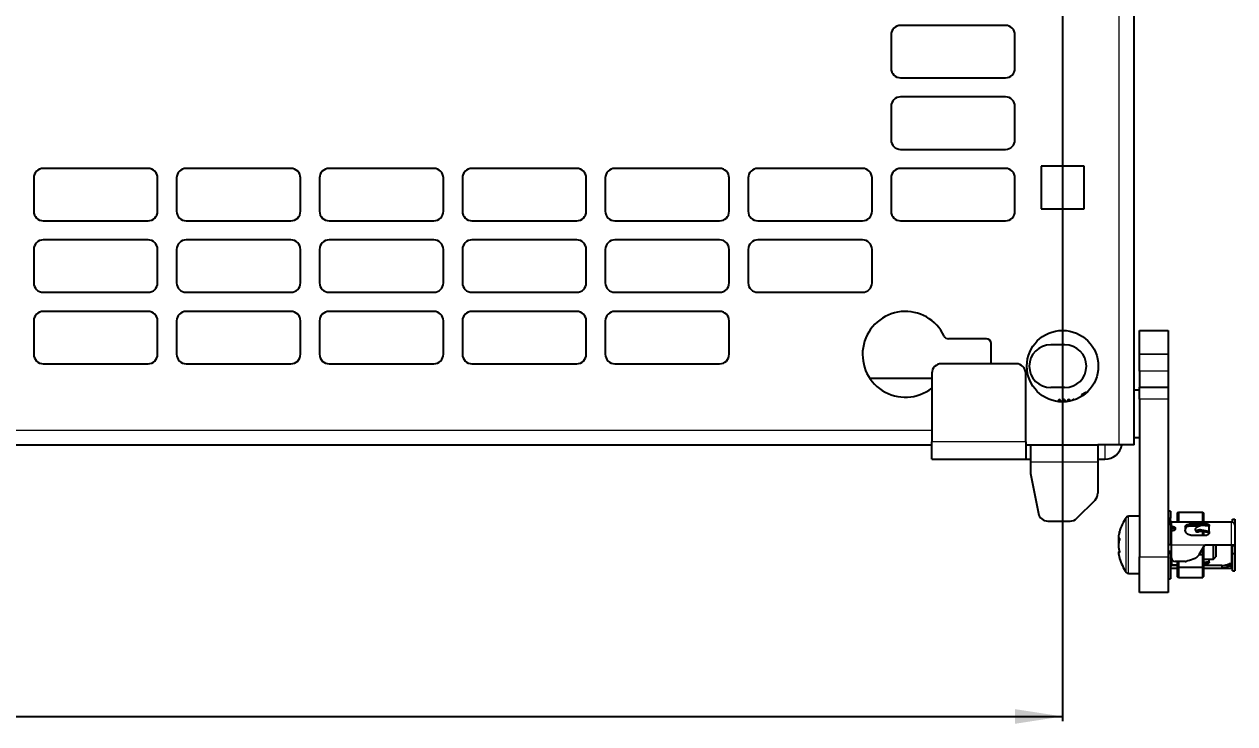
# Model space of a CAD drawing. Header units: millimetres. Extents: x -1039 to 1236, y -456 to 1988.
# Drawn here: x -281 to -26.9, y -301.5 to -154.7 of the extents above; entities that cross this region are included whole.
import ezdxf

# ---------------------------------------------------------------- set-up
doc = ezdxf.new("R2010")
doc.units = ezdxf.units.MM
doc.layers.add('FORMAT', color=7, linetype='Continuous')
doc.styles.add('SLDTEXTSTYLE0', font='TXT', dxfattribs={"width": 0.75})
doc.dimstyles.new('SLDDIMSTYLE0', dxfattribs={"dimtxt": 20, "dimasz": 10, "dimexe": 0, "dimexo": 0.0625, "dimgap": 5, "dimtad": 2, "dimdec": 1, "dimrnd": 1e-09, "dimzin": 12, "dimdsep": 46, "dimtxsty": 'SLDTEXTSTYLE0', "dimsah": 1, "dimcen": 0.09, "dimadec": 0, "dimazin": 3, "dimtfac": 1, "dimtofl": 0, "dimtmove": 0, "dimatfit": 3, "dimfxl": 0, "dimfrac": 2, "dimtolj": 1, "dimtzin": 12, "dimarcsym": 0})

# ---------------------------------------------------------------- blocks, each defined once
blk = doc.blocks.new('_D_4')
at = {"layer": 'FORMAT'}
for p, q in [((-919.02, 798.55), (-919.02, -300.94)), ((-63.02, 798.55), (-63.02, -300.94)), ((-919.02, -299.94), (-63.02, -299.94))]:
    blk.add_line(p, q, dxfattribs=at)
for points in [[(-919.02, -299.94), (-909.02, -301.48), (-909.02, -298.4)], [(-63.02, -299.94), (-73.02, -298.4), (-73.02, -301.48)]]:
    blk.add_solid(points, dxfattribs=at)
at = {"layer": 'FORMAT', "insert": (-513.19, -274.16), "char_height": 20, "attachment_point": 1, "style": 'SLDTEXTSTYLE0'}
blk.add_mtext('856', dxfattribs=at)

msp = doc.modelspace()

# ---------------------------------------------------------------- linework, layer by layer
at = {"color": 8, "linetype": 'Continuous', "lineweight": 18}
for p, q in [((-51.12, -242.94), (-51.12, 1840.06)), ((-46.87, -223.94), (-40.87, -223.94)), ((-40.87, -223.94), (-46.87, -223.94)), ((-40.87, -227.48), (-46.87, -227.48)), ((-40.87, -233.33), (-46.87, -233.33)), ((-891.07, -239.85), (-90.47, -239.85)), ((-70.77, -242.34), (-90.47, -242.34)), ((-54.12, -242.94), (-54.12, -245.94)), ((-69.77, -246.54), (-55.62, -246.54)), ((-49.64, -269.71), (-49.64, -258.17)), ((-49.19, -269.94), (-49.19, -257.94)), ((-40.17, -259.09), (-40.17, -260.09)), ((-27.57, -263.94), (-27.57, -259.09)), ((-40.17, -260.98), (-40.17, -263.94)), ((-39.92, -260.49), (-39.92, -260.09)), ((-36.07, -259.54), (-36.07, -259.99)), ((-32.77, -259.99), (-32.77, -259.54)), ((-40.17, -263.94), (-33.17, -263.94)), ((-27.57, -267.88), (-27.57, -263.94)), ((-46.87, -266.44), (-40.87, -266.44)), ((-40.17, -267.39), (-40.17, -268.29))]:
    msp.add_line(p, q, dxfattribs=at)
at = {"color": 7, "linetype": 'Continuous', "lineweight": 25}
for p, q in [((-48.02, -242.94), (-48.02, 1840.06)), ((-75.02, -154.94), (-97.02, -154.94)), ((-99.02, -156.94), (-99.02, -163.94)), ((-73.02, -163.94), (-73.02, -156.94)), ((-97.02, -165.94), (-75.02, -165.94)), ((-75.02, -169.94), (-97.02, -169.94)), ((-99.02, -171.94), (-99.02, -178.94)), ((-73.02, -178.94), (-73.02, -171.94)), ((-97.02, -180.94), (-75.02, -180.94)), ((-255.02, -184.94), (-277.02, -184.94)), ((-225.02, -184.94), (-247.02, -184.94)), ((-195.02, -184.94), (-217.02, -184.94)), ((-165.02, -184.94), (-187.02, -184.94)), ((-135.02, -184.94), (-157.02, -184.94)), ((-105.02, -184.94), (-127.02, -184.94)), ((-75.02, -184.94), (-97.02, -184.94)), ((-67.52, -184.44), (-67.52, -193.44)), ((-58.52, -184.44), (-67.52, -184.44)), ((-58.52, -193.44), (-58.52, -184.44)), ((-279.02, -186.94), (-279.02, -193.94)), ((-253.02, -193.94), (-253.02, -186.94)), ((-249.02, -186.94), (-249.02, -193.94)), ((-223.02, -193.94), (-223.02, -186.94)), ((-219.02, -186.94), (-219.02, -193.94)), ((-193.02, -193.94), (-193.02, -186.94)), ((-189.02, -186.94), (-189.02, -193.94)), ((-163.02, -193.94), (-163.02, -186.94)), ((-159.02, -186.94), (-159.02, -193.94)), ((-133.02, -193.94), (-133.02, -186.94)), ((-129.02, -186.94), (-129.02, -193.94)), ((-103.02, -193.94), (-103.02, -186.94)), ((-99.02, -186.94), (-99.02, -193.94)), ((-73.02, -193.94), (-73.02, -186.94)), ((-67.52, -193.44), (-58.52, -193.44)), ((-277.02, -195.94), (-255.02, -195.94)), ((-247.02, -195.94), (-225.02, -195.94)), ((-217.02, -195.94), (-195.02, -195.94)), ((-187.02, -195.94), (-165.02, -195.94)), ((-157.02, -195.94), (-135.02, -195.94)), ((-127.02, -195.94), (-105.02, -195.94)), ((-97.02, -195.94), (-75.02, -195.94)), ((-255.02, -199.94), (-277.02, -199.94)), ((-225.02, -199.94), (-247.02, -199.94)), ((-195.02, -199.94), (-217.02, -199.94)), ((-165.02, -199.94), (-187.02, -199.94)), ((-135.02, -199.94), (-157.02, -199.94)), ((-105.02, -199.94), (-127.02, -199.94)), ((-279.02, -201.94), (-279.02, -208.94)), ((-253.02, -208.94), (-253.02, -201.94)), ((-249.02, -201.94), (-249.02, -208.94)), ((-223.02, -208.94), (-223.02, -201.94)), ((-219.02, -201.94), (-219.02, -208.94)), ((-193.02, -208.94), (-193.02, -201.94)), ((-189.02, -201.94), (-189.02, -208.94)), ((-163.02, -208.94), (-163.02, -201.94)), ((-159.02, -201.94), (-159.02, -208.94)), ((-133.02, -208.94), (-133.02, -201.94)), ((-129.02, -201.94), (-129.02, -208.94)), ((-103.02, -208.94), (-103.02, -201.94)), ((-277.02, -210.94), (-255.02, -210.94)), ((-247.02, -210.94), (-225.02, -210.94)), ((-217.02, -210.94), (-195.02, -210.94)), ((-187.02, -210.94), (-165.02, -210.94)), ((-157.02, -210.94), (-135.02, -210.94)), ((-127.02, -210.94), (-105.02, -210.94)), ((-255.02, -214.94), (-277.02, -214.94)), ((-225.02, -214.94), (-247.02, -214.94)), ((-195.02, -214.94), (-217.02, -214.94)), ((-165.02, -214.94), (-187.02, -214.94)), ((-135.02, -214.94), (-157.02, -214.94)), ((-279.02, -216.94), (-279.02, -223.94)), ((-253.02, -223.94), (-253.02, -216.94)), ((-249.02, -216.94), (-249.02, -223.94)), ((-223.02, -223.94), (-223.02, -216.94)), ((-219.02, -216.94), (-219.02, -223.94)), ((-193.02, -223.94), (-193.02, -216.94)), ((-189.02, -216.94), (-189.02, -223.94)), ((-163.02, -223.94), (-163.02, -216.94)), ((-159.02, -216.94), (-159.02, -223.94)), ((-133.02, -223.94), (-133.02, -216.94)), ((-79.02, -220.7), (-86.97, -220.7)), ((-46.87, -218.94), (-40.87, -218.94)), ((-46.87, -223.94), (-46.87, -218.94)), ((-40.87, -218.94), (-40.87, -223.94)), ((-78.02, -225.94), (-78.02, -221.7)), ((-62.52, -221.94), (-65.52, -221.94)), ((-277.02, -225.94), (-255.02, -225.94)), ((-247.02, -225.94), (-225.02, -225.94)), ((-217.02, -225.94), (-195.02, -225.94)), ((-187.02, -225.94), (-165.02, -225.94)), ((-157.02, -225.94), (-135.02, -225.94)), ((-72.77, -225.94), (-88.47, -225.94)), ((-46.87, -227.48), (-46.87, -223.94)), ((-46.87, -223.94), (-46.87, -223.94)), ((-40.87, -223.94), (-40.87, -227.48)), ((-40.87, -223.94), (-40.87, -223.94)), ((-90.47, -227.94), (-90.47, -242.34)), ((-70.77, -242.34), (-70.77, -227.94)), ((-46.87, -227.48), (-46.87, -230.83)), ((-40.87, -227.48), (-40.87, -230.83)), ((-103.5, -228.95), (-90.47, -228.95)), ((-62.52, -230.94), (-65.52, -230.94)), ((-46.87, -230.83), (-40.87, -230.83)), ((-46.87, -233.33), (-46.87, -230.83)), ((-40.87, -230.83), (-40.87, -233.33)), ((-63.77, -233.44), (-64.02, -233.69)), ((-64.02, -233.69), (-64.02, -233.87)), ((-63.65, -233.44), (-63.77, -233.44)), ((-63.77, -233.44), (-63.77, -233.9)), ((-63.3, -233.93), (-63.65, -233.44)), ((-63.65, -233.44), (-63.65, -233.91)), ((-62.79, -233.44), (-63.14, -233.94)), ((-62.65, -233.44), (-62.79, -233.44)), ((-62.79, -233.44), (-62.79, -233.93)), ((-62.32, -233.9), (-62.65, -233.44)), ((-62.65, -233.44), (-62.65, -233.93)), ((-61.79, -233.44), (-62.1, -233.88)), ((-61.65, -233.44), (-61.79, -233.44)), ((-61.79, -233.44), (-61.79, -233.84)), ((-61.42, -233.76), (-61.65, -233.44)), ((-61.65, -233.44), (-61.65, -233.81)), ((-60.79, -233.44), (-60.93, -233.64)), ((-60.65, -233.44), (-60.79, -233.44)), ((-60.79, -233.44), (-60.79, -233.6)), ((-60.58, -233.53), (-60.65, -233.44)), ((-60.65, -233.44), (-60.65, -233.55)), ((-58.15, -231.94), (-59.02, -232.44)), ((-59.02, -232.44), (-59.02, -232.78)), ((-57.92, -231.94), (-58.15, -231.94)), ((-58.15, -231.94), (-58.15, -232.14)), ((-46.87, -231.44), (-48.02, -231.44)), ((-46.87, -233.33), (-46.87, -266.44)), ((-40.87, -233.33), (-40.87, -266.44)), ((-48.02, -241.44), (-46.87, -241.44)), ((-891.07, -242.95), (-90.47, -242.95)), ((-90.47, -245.94), (-90.47, -242.34)), ((-70.77, -242.34), (-70.77, -245.94)), ((-70.77, -242.94), (-69.77, -242.94)), ((-69.77, -242.94), (-69.77, -246.54)), ((-69.77, -242.94), (-55.62, -242.94)), ((-51.12, -242.94), (-55.62, -242.94)), ((-55.62, -242.94), (-55.62, -246.54)), ((-48.02, -242.94), (-51.12, -242.94)), ((-90.47, -245.94), (-70.77, -245.94)), ((-70.77, -245.94), (-69.77, -245.94)), ((-55.62, -245.94), (-54.12, -245.94)), ((-69.77, -246.54), (-69.77, -248.94)), ((-69.77, -248.94), (-68.09, -257.33)), ((-55.62, -246.54), (-55.62, -253.11)), ((-60.03, -258.35), (-56.21, -254.52)), ((-66.13, -258.94), (-61.45, -258.94)), ((-46.87, -257.94), (-49.19, -257.94)), ((-40.37, -256.84), (-40.87, -256.84)), ((-40.87, -258.3), (-40.37, -258.3)), ((-40.37, -256.84), (-40.37, -258.3)), ((-40.37, -259.61), (-40.37, -258.3)), ((-40.17, -259.09), (-29.57, -259.09)), ((-38.87, -257.22), (-38.67, -257.09)), ((-38.87, -259.09), (-38.87, -257.22)), ((-38.67, -257.09), (-38.67, -259.09)), ((-38.67, -257.09), (-33.58, -257.09)), ((-33.58, -259.09), (-33.58, -257.09)), ((-33.58, -257.09), (-33.47, -257.32)), ((-33.47, -257.32), (-33.47, -259.09)), ((-29.57, -259.09), (-27.57, -259.09)), ((-27.37, -258.51), (-26.87, -258.51)), ((-27.37, -259.12), (-27.37, -258.51)), ((-26.87, -258.51), (-26.87, -259.79)), ((-40.87, -259.61), (-40.37, -259.61)), ((-40.37, -259.61), (-40.37, -263.94)), ((-40.07, -260.94), (-40.33, -260.94)), ((-39.92, -260.09), (-40.17, -260.09)), ((-39.92, -260.49), (-40.17, -260.49)), ((-39.92, -260.98), (-40.17, -260.98)), ((-40.07, -260.98), (-40.07, -260.49)), ((-39.37, -260.45), (-39.37, -260.57)), ((-37.27, -260.19), (-37.27, -260.86)), ((-36.07, -259.54), (-32.77, -259.54)), ((-34.35, -259.99), (-36.07, -259.99)), ((-35.2, -260.74), (-35.2, -260.72)), ((-35.15, -260.88), (-34.92, -261.18)), ((-33.58, -261.89), (-33.58, -261.12)), ((-33.47, -261.16), (-33.47, -261.89)), ((-32.27, -259.78), (-32.27, -259.99)), ((-32.27, -261.12), (-32.27, -259.99)), ((-32.27, -261.12), (-32.27, -261.44)), ((-26.87, -259.79), (-26.87, -263.94)), ((-40.37, -263.94), (-40.87, -263.94)), ((-40.37, -263.94), (-40.17, -263.94)), ((-40.17, -266.69), (-40.17, -263.94)), ((-36.07, -261.89), (-32.77, -261.89)), ((-34.32, -265.94), (-33.17, -263.94)), ((-33.17, -263.94), (-27.57, -263.94)), ((-31.37, -264.07), (-31.37, -263.94)), ((-31.37, -266.94), (-31.37, -264.07)), ((-30.87, -263.94), (-30.87, -266.44)), ((-27.57, -263.94), (-26.87, -263.94)), ((-27.37, -264.07), (-27.37, -263.94)), ((-27.37, -264.07), (-26.87, -264.07)), ((-27.37, -265.76), (-27.37, -264.07)), ((-26.87, -263.94), (-26.87, -264.07)), ((-26.87, -264.07), (-26.87, -265.76)), ((-51.08, -265.47), (-51.23, -265.47)), ((-46.87, -273.94), (-46.87, -266.44)), ((-40.87, -265.24), (-40.37, -265.24)), ((-40.37, -265.77), (-40.87, -265.77)), ((-40.87, -266.44), (-40.87, -273.94)), ((-40.37, -265.24), (-40.37, -265.77)), ((-40.37, -265.38), (-40.17, -265.39)), ((-40.37, -265.77), (-40.37, -271.04)), ((-34.32, -265.94), (-33.58, -265.94)), ((-33.58, -265.94), (-33.58, -264.66)), ((-33.58, -268.63), (-33.58, -265.94)), ((-33.47, -265.94), (-33.58, -265.94)), ((-33.47, -264.46), (-33.47, -265.94)), ((-33.47, -265.94), (-33.47, -268.6)), ((-31.37, -266.94), (-30.87, -266.44)), ((-27.37, -265.76), (-26.87, -265.76)), ((-27.37, -269.37), (-27.37, -265.76)), ((-26.87, -265.76), (-26.87, -269.37)), ((-40.37, -266.94), (-40.13, -266.94)), ((-40.07, -267.39), (-40.17, -267.39)), ((-38.87, -268.29), (-40.17, -268.29)), ((-40.17, -268.79), (-38.87, -268.79)), ((-40.07, -268.09), (-40.07, -267.06)), ((-40.07, -268.09), (-38.87, -268.09)), ((-37.27, -267.44), (-39.42, -267.44)), ((-38.87, -268.62), (-38.87, -267.44)), ((-38.87, -270.65), (-38.87, -268.62)), ((-38.67, -268.63), (-38.87, -268.62)), ((-38.67, -267.44), (-38.67, -268.63)), ((-38.67, -268.63), (-38.67, -270.78)), ((-38.67, -268.63), (-33.58, -268.63)), ((-33.47, -268.6), (-33.58, -268.63)), ((-33.58, -270.78), (-33.58, -268.63)), ((-33.47, -266.94), (-31.37, -266.94)), ((-32.27, -267.48), (-33.47, -267.6)), ((-32.77, -267.88), (-33.47, -267.88)), ((-29.57, -268.29), (-33.47, -268.29)), ((-33.47, -268.6), (-33.47, -270.55)), ((-33.47, -268.79), (-29.57, -268.79)), ((-32.27, -267.48), (-32.27, -266.94)), ((-32.27, -267.64), (-32.27, -267.48)), ((-29.57, -268.29), (-29.57, -268.79)), ((-29.57, -268.79), (-27.57, -268.79)), ((-28.07, -267.88), (-28.07, -268.33)), ((-27.57, -267.88), (-28.07, -267.88)), ((-28.07, -268.33), (-27.57, -268.33)), ((-27.57, -268.33), (-27.57, -267.88)), ((-27.37, -269.37), (-26.87, -269.37)), ((-49.19, -269.94), (-46.87, -269.94)), ((-40.87, -271.04), (-40.37, -271.04)), ((-38.67, -270.78), (-38.87, -270.65)), ((-38.67, -270.78), (-33.58, -270.78)), ((-33.47, -270.55), (-33.58, -270.78)), ((-40.87, -273.94), (-46.87, -273.94))]:
    msp.add_line(p, q, dxfattribs=at)
at = {"color": 7, "linetype": 'Continuous', "lineweight": 25, "flags": 128}
for points in [[(-51.1, -261.25), (-51.17, -261.5), (-51.28, -262.02)], [(-40.37, -260.46), (-40.31, -260.48), (-40.17, -260.49)], [(-40.37, -260.86), (-40.37, -260.89), (-40.35, -260.91), (-40.34, -260.93), (-40.31, -260.95), (-40.28, -260.96), (-40.25, -260.98), (-40.21, -260.98), (-40.17, -260.98)], [(-40.07, -260.81), (-40.11, -260.9), (-40.13, -260.94)], [(-51.28, -265.85), (-51.17, -266.37), (-51.06, -266.76)], [(-40.37, -267.41), (-40.31, -267.4), (-40.17, -267.39)], [(-40.37, -268.32), (-40.31, -268.3), (-40.17, -268.29)], [(-27.57, -268.79), (-27.43, -268.77), (-27.37, -268.76)]]:
    msp.add_lwpolyline(points, dxfattribs=at)
at = {"color": 7, "linetype": 'Continuous', "lineweight": 25}
msp.add_circle((-63.02, -226.44), 7.5, dxfattribs=at)
for centre, radius, start, end in [((-97.02, -156.94), 2, 90, 180), ((-75.02, -156.94), 2, 0, 90), ((-97.02, -163.94), 2, 180, 270), ((-75.02, -163.94), 2, 270, 0), ((-97.02, -171.94), 2, 90, 180), ((-75.02, -171.94), 2, 0, 90), ((-97.02, -178.94), 2, 180, 270), ((-75.02, -178.94), 2, 270, 0), ((-277.02, -186.94), 2, 90, 180), ((-255.02, -186.94), 2, 0, 90), ((-247.02, -186.94), 2, 90, 180), ((-225.02, -186.94), 2, 0, 90), ((-217.02, -186.94), 2, 90, 180), ((-195.02, -186.94), 2, 0, 90), ((-187.02, -186.94), 2, 90, 180), ((-165.02, -186.94), 2, 0, 90), ((-157.02, -186.94), 2, 90, 180), ((-135.02, -186.94), 2, 0, 90), ((-127.02, -186.94), 2, 90, 180), ((-105.02, -186.94), 2, 0, 90), ((-97.02, -186.94), 2, 90, 180), ((-75.02, -186.94), 2, 0, 90), ((-277.02, -193.94), 2, 180, 270), ((-255.02, -193.94), 2, 270, 0), ((-247.02, -193.94), 2, 180, 270), ((-225.02, -193.94), 2, 270, 0), ((-217.02, -193.94), 2, 180, 270), ((-195.02, -193.94), 2, 270, 0), ((-187.02, -193.94), 2, 180, 270), ((-165.02, -193.94), 2, 270, 0), ((-157.02, -193.94), 2, 180, 270), ((-135.02, -193.94), 2, 270, 0), ((-127.02, -193.94), 2, 180, 270), ((-105.02, -193.94), 2, 270, 0), ((-97.02, -193.94), 2, 180, 270), ((-75.02, -193.94), 2, 270, 0), ((-277.02, -201.94), 2, 90, 180), ((-255.02, -201.94), 2, 0, 90), ((-247.02, -201.94), 2, 90, 180), ((-225.02, -201.94), 2, 0, 90), ((-217.02, -201.94), 2, 90, 180), ((-195.02, -201.94), 2, 0, 90), ((-187.02, -201.94), 2, 90, 180), ((-165.02, -201.94), 2, 0, 90), ((-157.02, -201.94), 2, 90, 180), ((-135.02, -201.94), 2, 0, 90), ((-127.02, -201.94), 2, 90, 180), ((-105.02, -201.94), 2, 0, 90), ((-277.02, -208.94), 2, 180, 270), ((-255.02, -208.94), 2, 270, 0), ((-247.02, -208.94), 2, 180, 270), ((-225.02, -208.94), 2, 270, 0), ((-217.02, -208.94), 2, 180, 270), ((-195.02, -208.94), 2, 270, 0), ((-187.02, -208.94), 2, 180, 270), ((-165.02, -208.94), 2, 270, 0), ((-157.02, -208.94), 2, 180, 270), ((-135.02, -208.94), 2, 270, 0), ((-127.02, -208.94), 2, 180, 270), ((-105.02, -208.94), 2, 270, 0), ((-277.02, -216.94), 2, 90, 180), ((-255.02, -216.94), 2, 0, 90), ((-247.02, -216.94), 2, 90, 180), ((-225.02, -216.94), 2, 0, 90), ((-217.02, -216.94), 2, 90, 180), ((-195.02, -216.94), 2, 0, 90), ((-187.02, -216.94), 2, 90, 180), ((-165.02, -216.94), 2, 0, 90), ((-157.02, -216.94), 2, 90, 180), ((-135.02, -216.94), 2, 0, 90), ((-96.02, -223.95), 9, 25.1507, 308.0731), ((-86.97, -219.7), 1, 205.1507, 270), ((-79.02, -221.7), 1, 0, 90), ((-65.52, -226.44), 4.5, 90, 270), ((-62.52, -226.44), 4.5, 270, 90), ((-277.02, -223.94), 2, 180, 270), ((-255.02, -223.94), 2, 270, 0), ((-247.02, -223.94), 2, 180, 270), ((-225.02, -223.94), 2, 270, 0), ((-217.02, -223.94), 2, 180, 270), ((-195.02, -223.94), 2, 270, 0), ((-187.02, -223.94), 2, 180, 270), ((-165.02, -223.94), 2, 270, 0), ((-157.02, -223.94), 2, 180, 270), ((-135.02, -223.94), 2, 270, 0), ((-88.47, -227.94), 2, 90, 180), ((-72.77, -227.94), 2, 0, 90), ((-54.12, -242.34), 3.6, 270, 350.4059), ((-57.62, -253.11), 2, 315, 360), ((-66.13, -256.94), 2, 191.3099, 270), ((-61.45, -256.94), 2, 270, 315), ((-41.47, -263.94), 10, 144.7485, 164.4243), ((-49.19, -258.48), 0.54, 90, 144.7485), ((-40.17, -258.89), 0.2, 180, 270), ((-27.57, -259.79), 0.7, 360, 90), ((-40.19, -259.91), 0.183, 187.3339, 275.8124), ((-41.47, -263.94), 10, 196.3891, 215.2515), ((-39.42, -266.69), 0.75, 180, 270), ((-40.27, -267.02), 0.0996, 125.5332, 176.0721), ((-40.17, -268.99), 0.2, 90, 180), ((-37.27, -266.69), 0.75, 270, 285.0484), ((-27.57, -268.09), 0.2, 270, 360), ((-49.19, -269.4), 0.54, 215.2515, 270)]:
    msp.add_arc(centre, radius, start, end, dxfattribs=at)
for points, knots in [([(-51.1, -261.25), (-51.09, -261.22), (-51.08, -261.18), (-51.07, -261.15), (-51.07, -261.14), (-51.07, -261.14), (-51.07, -261.15), (-51.08, -261.19), (-51.14, -261.4), (-51.23, -261.79), (-51.3, -262.24), (-51.29, -262.5), (-51.24, -262.57), (-51.16, -262.56), (-51.1, -262.58), (-51.08, -262.59), (-51.07, -262.63), (-51.07, -262.65), (-51.07, -262.68), (-51.08, -262.73), (-51.12, -262.91), (-51.2, -263.2), (-51.27, -263.58), (-51.3, -263.99), (-51.28, -264.49), (-51.2, -264.89), (-51.11, -265.22), (-51.08, -265.34), (-51.07, -265.4), (-51.07, -265.43), (-51.07, -265.46), (-51.07, -265.48), (-51.09, -265.51), (-51.17, -265.49), (-51.26, -265.44), (-51.3, -265.54), (-51.28, -265.83), (-51.21, -266.21), (-51.14, -266.5), (-51.11, -266.6), (-51.09, -266.67), (-51.08, -266.71), (-51.07, -266.73), (-51.07, -266.73), (-51.07, -266.73)], [0, 0, 0, 0, 0.010728, 0.015224, 0.018112, 0.020571, 0.023024, 0.027377, 0.040819, 0.103498, 0.166695, 0.204011, 0.256335, 0.314494, 0.327735, 0.341099, 0.344105, 0.346621, 0.34914, 0.352978, 0.363553, 0.410702, 0.470972, 0.507237, 0.543762, 0.627026, 0.651816, 0.664256, 0.66927, 0.671997, 0.674747, 0.677852, 0.683424, 0.704689, 0.788652, 0.828321, 0.868497, 0.946466, 0.965714, 0.977954, 0.986009, 0.994111, 0.997345, 1, 1, 1, 1]), ([(-39.92, -260.09), (-39.86, -260.09), (-39.73, -260.1), (-39.57, -260.16), (-39.44, -260.25), (-39.38, -260.35), (-39.37, -260.42), (-39.37, -260.45)], [0, 0, 0, 0, 0.2143929, 0.4287887, 0.6430611, 0.8568545, 1, 1, 1, 1]), ([(-39.41, -260.71), (-39.43, -260.68), (-39.48, -260.61), (-39.62, -260.53), (-39.77, -260.49), (-39.88, -260.49), (-39.92, -260.49)], [0, 0, 0, 0, 0.252501, 0.531568, 0.811143, 1, 1, 1, 1]), ([(-39.37, -260.57), (-39.38, -260.61), (-39.39, -260.7), (-39.48, -260.83), (-39.62, -260.92), (-39.78, -260.98), (-39.88, -260.98), (-39.92, -260.98)], [0, 0, 0, 0, 0.2143054, 0.4286504, 0.6422794, 0.8562229, 1, 1, 1, 1]), ([(-37.27, -260.19), (-37.26, -260.1), (-37.23, -259.94), (-37.03, -259.75), (-36.73, -259.62), (-36.4, -259.55), (-36.17, -259.54), (-36.07, -259.54)], [0, 0, 0, 0, 0.2128333, 0.4258501, 0.6355415, 0.8465873, 1, 1, 1, 1]), ([(-36.07, -259.99), (-36.2, -260), (-36.47, -260.01), (-36.83, -260.1), (-37.1, -260.25), (-37.25, -260.45), (-37.26, -260.59), (-37.27, -260.65)], [0, 0, 0, 0, 0.212875, 0.425767, 0.637937, 0.847353, 1, 1, 1, 1]), ([(-36.07, -261.89), (-36.2, -261.88), (-36.47, -261.85), (-36.83, -261.67), (-37.1, -261.4), (-37.25, -261.12), (-37.26, -260.94), (-37.27, -260.86)], [0, 0, 0, 0, 0.2132377, 0.4264897, 0.6391595, 0.8495978, 1, 1, 1, 1]), ([(-34.79, -260.21), (-34.84, -260.23), (-34.94, -260.28), (-35.06, -260.4), (-35.15, -260.53), (-35.19, -260.64), (-35.2, -260.7), (-35.2, -260.72)], [0, 0, 0, 0, 0.225867, 0.451734, 0.677598, 0.903479, 1, 1, 1, 1]), ([(-35.2, -260.74), (-35.19, -260.78), (-35.18, -260.86), (-35.11, -260.93), (-35, -260.97), (-34.88, -260.97), (-34.81, -260.94), (-34.79, -260.94)], [0, 0, 0, 0, 0.225883, 0.451767, 0.67765, 0.903524, 1, 1, 1, 1]), ([(-34.92, -261.17), (-34.91, -261.19), (-34.9, -261.2), (-34.88, -261.22), (-34.88, -261.22)], [0, 0, 0, 0, 0.872289, 1, 1, 1, 1]), ([(-34.54, -261.25), (-34.59, -261.26), (-34.69, -261.28), (-34.81, -261.27), (-34.86, -261.23), (-34.88, -261.22)], [0, 0, 0, 0, 0.3691258, 0.7382556, 1, 1, 1, 1]), ([(-32.27, -259.99), (-32.77, -259.93), (-33.44, -259.84), (-34.33, -259.95), (-34.64, -260.12), (-34.79, -260.21)], [0, 0, 0, 0, 0.587693, 0.790818, 1, 1, 1, 1]), ([(-32.27, -261.12), (-32.77, -261.01), (-33.44, -260.87), (-34.33, -260.76), (-34.64, -260.88), (-34.79, -260.94)], [0, 0, 0, 0, 0.587693, 0.790818, 1, 1, 1, 1]), ([(-32.27, -261.41), (-32.7, -261.31), (-33.29, -261.18), (-34.1, -261.06), (-34.4, -261.18), (-34.54, -261.25)], [0, 0, 0, 0, 0.56666, 0.780905, 1, 1, 1, 1]), ([(-32.77, -259.54), (-32.71, -259.54), (-32.6, -259.55), (-32.45, -259.59), (-32.34, -259.64), (-32.28, -259.71), (-32.27, -259.76), (-32.27, -259.78)], [0, 0, 0, 0, 0.214445, 0.428893, 0.643239, 0.857188, 1, 1, 1, 1]), ([(-32.27, -261.44), (-32.27, -261.49), (-32.29, -261.59), (-32.37, -261.72), (-32.5, -261.82), (-32.64, -261.88), (-32.73, -261.88), (-32.77, -261.89)], [0, 0, 0, 0, 0.214373, 0.428779, 0.642592, 0.856666, 1, 1, 1, 1]), ([(-51.21, -262.41), (-51.22, -262.42), (-51.26, -262.63), (-51.29, -262.97), (-51.3, -263.36), (-51.27, -263.5), (-51.26, -263.56)], [0, 0, 0, 0, 0.0337319, 0.5045436, 0.7825379, 1, 1, 1, 1]), ([(-51.28, -262.02), (-51.29, -262.05), (-51.3, -262.09), (-51.29, -262.08), (-51.29, -262.08)], [0, 0, 0, 0, 0.65651, 1, 1, 1, 1]), ([(-51.28, -265.85), (-51.29, -265.83), (-51.3, -265.79), (-51.29, -265.8), (-51.29, -265.8)], [0, 0, 0, 0, 0.429774, 1, 1, 1, 1]), ([(-40.37, -265.65), (-40.37, -265.64), (-40.37, -265.62), (-40.35, -265.6), (-40.31, -265.58), (-40.24, -265.58), (-40.19, -265.59), (-40.17, -265.59)], [0, 0, 0, 0, 0.195302, 0.377541, 0.538909, 0.761383, 1, 1, 1, 1]), ([(-40.37, -266.71), (-40.37, -266.7), (-40.37, -266.68), (-40.35, -266.65), (-40.31, -266.62), (-40.24, -266.61), (-40.18, -266.6), (-40.16, -266.6)], [0, 0, 0, 0, 0.187462, 0.362386, 0.517277, 0.750642, 1, 1, 1, 1]), ([(-34.32, -265.94), (-34.49, -266.15), (-34.84, -266.6), (-35.83, -267.07), (-36.59, -267.28), (-37.07, -267.41)], [0, 0, 0, 0, 0.254027, 0.526591, 1, 1, 1, 1]), ([(-32.27, -267.64), (-32.27, -267.67), (-32.29, -267.73), (-32.37, -267.8), (-32.5, -267.85), (-32.64, -267.88), (-32.73, -267.88), (-32.77, -267.88)], [0, 0, 0, 0, 0.2142948, 0.4286301, 0.6422302, 0.856153, 1, 1, 1, 1]), ([(-29.57, -268.29), (-29.29, -268.26), (-28.79, -268.22), (-28.29, -267.98), (-28.07, -267.88)], [0, 0, 0, 0, 0.5598678, 1, 1, 1, 1]), ([(-29.57, -268.79), (-29.29, -268.75), (-28.79, -268.69), (-28.29, -268.44), (-28.07, -268.33)], [0, 0, 0, 0, 0.559911, 1, 1, 1, 1]), ([(-27.57, -268.79), (-27.57, -268.75), (-27.57, -268.69), (-27.57, -268.44), (-27.57, -268.33)], [0, 0, 0, 0, 0.559866, 1, 1, 1, 1])]:
    msp.add_open_spline(points, degree=3, knots=knots, dxfattribs=at)
at = {"color": 8, "linetype": 'Continuous', "lineweight": 18}
msp.add_open_spline([(-34.79, -260.94), (-34.75, -260.99), (-34.68, -261.07), (-34.6, -261.18), (-34.56, -261.23), (-34.54, -261.25)], degree=3, knots=[0, 0, 0, 0, 0.502362, 0.815418, 1, 1, 1, 1], dxfattribs=at)

# ---------------------------------------------------------------- dimensions: what is measured, and where the dimension line sits
at = {"layer": 'FORMAT'}
dim = msp.add_linear_dim(base=(-63.02, -299.94), p1=(-919.02, 798.56), p2=(-63.02, 798.56), angle=0, dimstyle='SLDDIMSTYLE0', dxfattribs=at)
dim.commit()
dim.dimension.update_dxf_attribs({"geometry": '_D_4', "text_midpoint": (-491.02, -299.94), "dimtype": 160})

doc.saveas('drawing.dxf')
